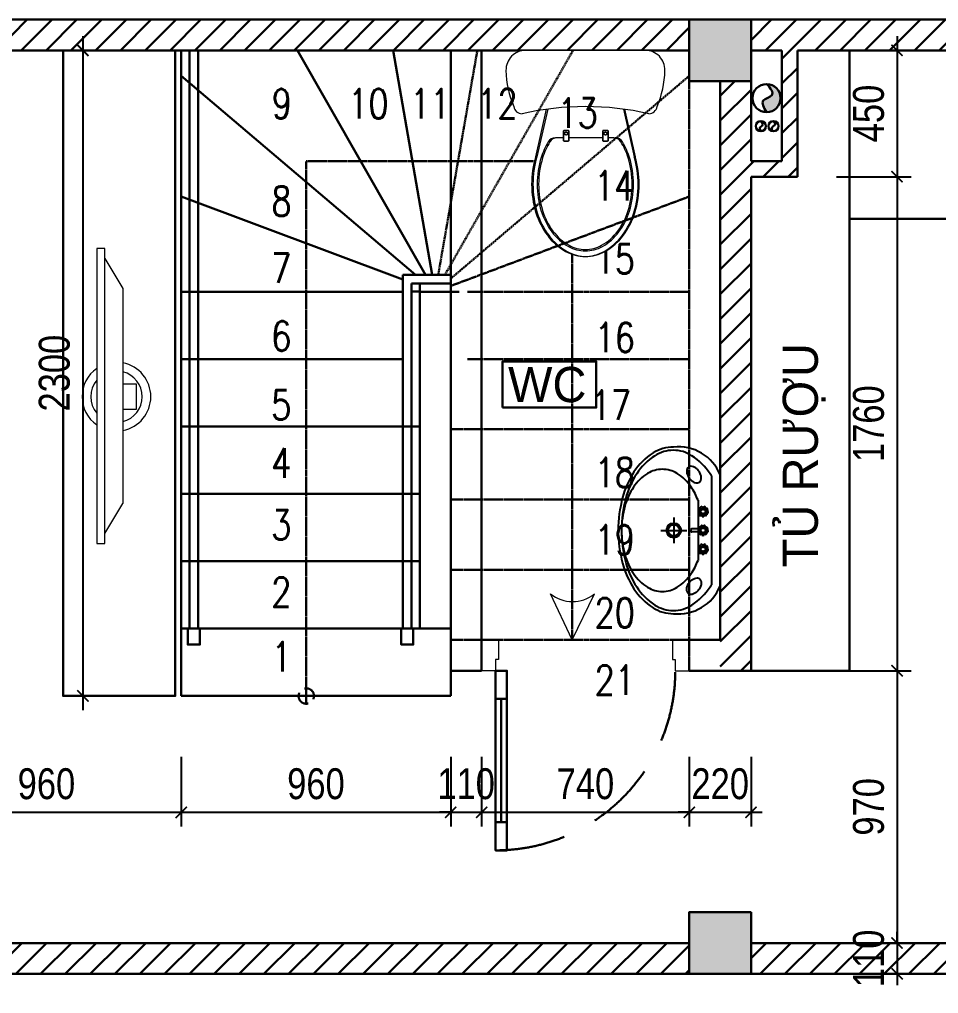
# Model space of a CAD drawing. Header units: millimetres. Extents: x -82962 to 19744, y -138000 to 4535.
# Drawn here: x -65698 to -62424, y -24416 to -20946 of the extents above; entities that cross this region are included whole.
import ezdxf

# ---------------------------------------------------------------- set-up
doc = ezdxf.new("R2010")
doc.units = ezdxf.units.MM
doc.header["$LTSCALE"] = 1000
doc.header["$MEASUREMENT"] = 0
doc.header["$PDMODE"] = 3
doc.linetypes.add('HIDDEN', pattern=[0.375, 0.25, -0.125])
doc.layers.get('0').update_dxf_attribs({"lineweight": 30})
doc.layers.get('DEFPOINTS').update_dxf_attribs({"color": 4, "lineweight": 30})
for name, color, linetype, lineweight in [('BANCONG', 42, 'Continuous', 13), ('I-SITE-BOUNDARY', 10, 'HIDDEN', 15), ('NOITHAT', 156, 'Continuous', 5), ('THAY', 4, 'Continuous', 30)]:
    doc.layers.add(name, color=color, linetype=linetype, lineweight=lineweight)
doc.layers.add('WC', color=8, linetype='Continuous')
doc.styles.add('A2', font='VnAvantH.TTF')
doc.styles.add('dim', font='arial.ttf', dxfattribs={"width": 0.8})
doc.styles.get("Standard").update_dxf_attribs({"font": 'romans.shx', "width": 0.7, "bigfont": 'bigfont.shx'})
doc.dimstyles.new('1-100-100', dxfattribs={"dimscale": 0, "dimtxt": 2.2, "dimasz": 0.8, "dimexe": 1, "dimexo": 1, "dimgap": 0.9, "dimtad": 1, "dimdec": 0, "dimzin": 0, "dimdsep": 46, "dimtxsty": 'dim', "dimblk1": 'ARCHTICK', "dimblk2": 'ARCHTICK', "dimsah": 1, "dimcen": 1, "dimdle": 1, "dimclrd": 256, "dimclre": 256, "dimclrt": 1, "dimadec": 0, "dimazin": 0, "dimtfac": 0.0001, "dimtdec": 0, "dimtix": 1, "dimtmove": 2, "dimatfit": 3, "dimldrblk": 'DOT', "dimfxl": 100, "dimtolj": 1, "dimtzin": 0, "dimarcsym": 0})

# ---------------------------------------------------------------- blocks, each defined once
blk = doc.blocks.new('muiten')
at = {"layer": 'BANCONG'}
for q in [(-445.5, -145.6), (-132.9, -146.8)]:
    blk.add_line((-288, 182), q, dxfattribs=at)
blk.add_arc((-289.9, -338.8), 248.1, 50.72328, 128.85402, dxfattribs=at)
blk = doc.blocks.new('*U6')
blk.add_line((70, -100), (70, -540))
for points in [[(50, 0), (50, -640), (90, -640), (90, 0)], [(50, -100), (90, -100), (90, -540), (50, -540)]]:
    blk.add_lwpolyline(points, close=True)
at = {"linetype": 'HIDDEN'}
blk.add_arc((50, 0), 640, 270, 0, dxfattribs=at)
at = {"layer": 'I-SITE-BOUNDARY', "linetype": 'ByBlock'}
for points in [[(0, 110), (60, 110), (60, 40), (50, 40), (50, 0), (0, 0)], [(740, 110), (680, 110), (680, 40), (690, 40), (690, 0), (740, 0)]]:
    blk.add_lwpolyline(points, close=True, dxfattribs=at)
blk = doc.blocks.new('\xadewwwwwww')
blk.add_wipeout([(-213.1, 0), (213.1, 0), (233.3, -3), (243.4, -6.9), (263.2, -21.1), (269.2, -28.1), (275.4, -38), (279.5, -47.7), (283.1, -70), (283.1, -71.7), (282.3, -89.1), (281, -102.3), (278.5, -121), (272.6, -149), (266.6, -170), (254, -205.6), (245.2, -218.5), (225.7, -225.6), (208.9, -222), (184.4, -217.2), (163.5, -213.6), (138.9, -209.9), (148.3, -251.9), (157.9, -294.4), (169.7, -346.4), (186.7, -421.1), (190.6, -455.8), (191.2, -476.9), (190.1, -504.1), (187.4, -528.2), (182.4, -554.4), (177.6, -572.6), (173.1, -586.9), (158.9, -620.4), (149.8, -636.9), (138.5, -654.2), (131.5, -663.6), (112.2, -684.8), (105.5, -690.9), (90.5, -702.9), (80.1, -707.6), (69.9, -716), (55.9, -721.3), (44.4, -725.9), (35.9, -729.6), (24.6, -731.4), (0.3, -734.2), (-23.9, -731.4), (-40.6, -728.5), (-58.7, -719.7), (-70.5, -716), (-82.2, -709), (-99.2, -696.7), (-117.7, -680), (-135.7, -658.9), (-149.7, -638.1), (-167.3, -603.6), (-176.5, -578.4), (-183.1, -553.7), (-190.2, -510.3), (-191.8, -476.9), (-188.2, -427.4), (-185.2, -409.7), (-177.6, -379), (-168.6, -338.9), (-161.4, -307), (-148.2, -248.8), (-139.5, -210), (-151.4, -211.7), (-174.3, -215.4), (-225.7, -225.6), (-236, -223.8), (-245.2, -218.5), (-255.3, -200.4), (-265.1, -174.6), (-275.3, -137.3), (-280.1, -110), (-283.1, -70), (-278.2, -44.2), (-263.2, -21.1), (-248.3, -9.4), (-237.3, -4.3)]).dxf.layer = 'NOITHAT'
at = {"layer": 'NOITHAT'}
for p, q in [((213.1, 0), (-213.1, 0)), ((-139.5, -210), (-177.6, -379)), ((-134.6, -209.4), (-172.9, -379)), ((135.2, -209.4), (173.4, -379)), ((138.9, -209.9), (177, -379)), ((-79.4, -311.6), (-107, -311.6)), ((60.6, -311.6), (-58, -311.6)), ((100.5, -311.6), (82, -311.6))]:
    blk.add_line(p, q, dxfattribs=at)
for points in [[(-61, -285.7), (-76.4, -285.7, 0.414214), (-79.4, -288.7), (-79.4, -320.1, 0.414214), (-76.4, -323.1), (-61, -323.1, 0.414214), (-58, -320.1), (-58, -288.7, 0.414214)], [(-61, -286.6), (-76.4, -286.6, 0.414214), (-78.4, -288.7), (-78.4, -320.1, 0.414214), (-76.4, -322.2), (-61, -322.2, 0.414214), (-58.9, -320.1), (-58.9, -288.7, 0.414214)], [(79, -285.7), (63.6, -285.7, 0.414214), (60.6, -288.7), (60.6, -320.1, 0.414214), (63.6, -323.1), (79, -323.1, 0.414214), (82, -320.1), (82, -288.7, 0.414214)], [(79, -286.6), (63.6, -286.6, 0.414214), (61.6, -288.7), (61.6, -320.1, 0.414214), (63.6, -322.2), (79, -322.2, 0.414214), (81.1, -320.1), (81.1, -288.7, 0.414214)]]:
    blk.add_lwpolyline(points, format="xyb", close=True, dxfattribs=at)
for points in [[(-177.6, -379, 0.072085), (-191.8, -476.9, 0.074875), (-176.5, -578.4, 0.085384), (-135.7, -658.9, 0.106182), (-70.5, -716, 0.127687), (-0.3, -734.2, 0.127687)], [(-172.9, -379, 0.072085), (-187, -476.9, 0.074875), (-171.8, -578.4, 0.085384), (-131, -658.9, 0.106182), (-65.7, -716, 0.127687), (4.5, -734.2, 0.127687)], [(-3.9, -734.2, 0.127687), (66.3, -716, 0.106182), (131.5, -658.9, 0.085384), (172.3, -578.4, 0.074875), (187.6, -476.9, 0.072085), (173.4, -379, 0.066201)], [(-0.3, -734.2, 0.127687), (69.9, -716, 0.106182), (135.1, -658.9, 0.085384), (175.9, -578.4, 0.074875), (191.2, -476.9, 0.072085), (177, -379, 0.066201)]]:
    blk.add_lwpolyline(points, format="xyb", dxfattribs=at)
for centre, radius in [((-68.8, -296.4), 5.81), ((-68.8, -296.4), 5.34), ((71.2, -296.4), 5.81), ((71.2, -296.4), 5.34)]:
    blk.add_circle(centre, radius, dxfattribs=at)
for centre, radius, start, end in [((-213.1, -70), 70, 90, 181.3507), ((213.1, -70), 70, 358.6493, 90), ((67.6, -63.4), 350.8, 181.3507, 202.9903), ((-67.6, -63.4), 350.8, 337.0097, 358.6493), ((-225.7, -195.6), 30, 189.1563, 270), ((0, -1227.2), 1026.7, 77.2987, 102.7013), ((225.7, -195.6), 30, 270, 350.8437), ((-107, -341.6), 30, 90, 148.7509), ((-101.1, -341.6), 30, 90, 147.9236), ((100.5, -341.6), 30, 32.0764, 90), ((106.4, -341.6), 30, 31.2491, 90), ((77.7, -453.7), 246, 148.7509, 162.872), ((77.7, -453.7), 241, 147.9236, 162.872), ((-78.3, -453.7), 241, 17.128, 32.0764), ((-78.3, -453.7), 246, 17.128, 31.2491), ((153, -476.9), 324.8, 162.872, 180), ((-153.6, -476.9), 324.8, 0, 17.128), ((153, -476.9), 319.8, 162.872, 180), ((-153.6, -476.9), 319.8, 0, 17.128), ((153, -476.9), 324.8, 180, 197.128), ((153, -476.9), 319.8, 180, 197.128), ((-153.6, -476.9), 319.8, 342.872, 0), ((-153.6, -476.9), 324.8, 342.872, 0), ((77.7, -500.1), 246, 197.128, 216.6493), ((77.7, -500.1), 241, 197.128, 216.6493), ((-78.3, -500.1), 241, 323.3507, 342.872), ((-78.3, -500.1), 246, 323.3507, 342.872), ((30, -535.6), 186.5, 216.6493, 240.8937), ((30, -535.6), 181.5, 216.6493, 240.8937), ((-30.6, -535.6), 181.5, 299.1063, 323.3507), ((-30.6, -535.6), 186.5, 299.1063, 323.3507), ((-0.3, -590), 124.3, 240.8937, 270), ((-0.3, -590), 119.3, 240.8937, 270), ((-0.3, -590), 119.3, 270, 299.1063), ((-0.3, -590), 124.3, 270, 299.1063)]:
    blk.add_arc(centre, radius, start, end, dxfattribs=at)
blk = doc.blocks.new('CR')
at = {"layer": 'WC'}
blk.add_line((-118, 218), (-118, 218), dxfattribs=at)
at = {"layer": 'WC', "color": 251}
for p, q in [((-31.4, 194.2), (-31.4, -194.2)), ((-79.1, 107.4), (-79.1, -107.4)), ((-62.1, 76.3), (-62.1, 76.3)), ((-165.4, 46), (-165.4, -46)), ((-211.4, 0), (-119.3, 0))]:
    blk.add_line(p, q, dxfattribs=at)
at = {"layer": 'WC', "color": 9}
for p, q in [((0, 197.4), (0, -197.4)), ((-104.1, 2.6), (-104.1, 0)), ((-104.1, -2.6), (-104.1, 0)), ((-79.1, 5.5), (-101.2, 5.5)), ((-79.1, -5.5), (-101.2, -5.5))]:
    blk.add_line(p, q, dxfattribs=at)
for points in [[(-166.8, 296.9, 0.143178), (-239.1, 275.7, 0.107175), (-307.2, 208, 0.078334), (-347.8, 116.7, 0.065639), (-363.2, 0)], [(-363.2, 0, 0.065639), (-347.8, -116.7, 0.078334), (-307.2, -208, 0.107175), (-239.1, -275.7, 0.143178), (-166.8, -296.9)]]:
    blk.add_lwpolyline(points, format="xyb", dxfattribs=at)
at = {"layer": 'WC', "color": 251}
for points in [[(-31.4, 194.2, 0.007157), (-36.1, 201.7, 0.107175), (-100.7, 266, 0.143178), (-166.8, 285.3, 0.143178), (-232.8, 266, 0.107175), (-297.5, 201.7, 0.078334), (-336.6, 113.7, 0.065639), (-351.6, 0)], [(-79.1, 107.4, 0.056362), (-103.1, 153.9, 0.107106), (-153.7, 202.7, 0.13951), (-206, 217.6, 0.13951), (-258.4, 202.7, 0.107106), (-309, 153.9, 0.079984), (-339.8, 86.6, 0.067673), (-351.6, 0)], [(-69.1, 68.5, 0.287577), (-69.5, 69.6, 0.063305), (-73.7, 71.9, 0.023946), (-77.8, 73.2)], [(-74.7, 78.6, 0.023946), (-71.5, 75.7, 0.063305), (-67.4, 73.3, 0.287577), (-66.3, 73.4)], [(-66.3, 73.4, 0.287577), (-65.9, 74.5, 0.063305), (-67.7, 78.9, 0.023946), (-69.9, 82.6)], [(-64.1, 84.7, 0.023946), (-63.5, 80.4, 0.063305), (-61.9, 75.9, 0.287577), (-61, 75.3)], [(-61, 75.3, 0.287577), (-60, 75.9, 0.063305), (-58.5, 80.4, 0.023946), (-57.9, 84.7)], [(-52.1, 82.6, 0.023946), (-54.3, 78.9, 0.063305), (-56, 74.5, 0.287577), (-55.7, 73.4)], [(-55.7, 73.4, 0.287577), (-54.6, 73.3, 0.063305), (-50.5, 75.7, 0.023946), (-47.3, 78.6)], [(-44.2, 73.2, 0.023946), (-48.3, 71.9, 0.063305), (-52.5, 69.6, 0.287577), (-52.9, 68.5)], [(-78.9, 67.1, 0.023946), (-74.5, 67, 0.063305), (-69.8, 67.7, 0.287577), (-69.1, 68.5)], [(-68.1, 63, 0.287577), (-69.1, 63.5, 0.063305), (-73.8, 62.6, 0.023946), (-77.8, 61)], [(-74.7, 55.6, 0.023946), (-71.3, 58.3, 0.063305), (-68.1, 61.9, 0.287577), (-68.1, 63)], [(-63.8, 59.4, 0.287577), (-64.9, 59.2, 0.063305), (-67.9, 55.4, 0.023946), (-69.9, 51.6)], [(-64.1, 49.5, 0.023946), (-63.2, 53.7, 0.063305), (-63.1, 58.5, 0.287577), (-63.8, 59.4)], [(-58.2, 59.4, 0.287577), (-58.9, 58.5, 0.063305), (-58.7, 53.7, 0.023946), (-57.9, 49.5)], [(-52, 51.6, 0.023946), (-54.1, 55.4, 0.063305), (-57.1, 59.2, 0.287577), (-58.2, 59.4)], [(-53.9, 63, 0.287577), (-53.8, 61.9, 0.063305), (-50.7, 58.3, 0.023946), (-47.3, 55.6)], [(-44.2, 61, 0.023946), (-48.2, 62.6, 0.063305), (-52.9, 63.5, 0.287577), (-53.9, 63)], [(-52.9, 68.5, 0.287577), (-52.1, 67.7, 0.063305), (-47.4, 67, 0.023946), (-43.1, 67.1)], [(-351.6, 0, 0.065639), (-336.6, -113.7, 0.078334), (-297.5, -201.7, 0.107175), (-232.8, -266, 0.143178), (-166.8, -285.3, 0.143178), (-100.7, -266, 0.107175), (-36.1, -201.7, 0.007157), (-31.4, -194.2)], [(-351.6, 0, 0.067673), (-339.8, -86.6, 0.079984), (-309, -153.9, 0.107106), (-258.4, -202.7, 0.13951), (-206, -217.6, 0.13951), (-153.7, -202.7, 0.107106), (-103.1, -153.9, 0.056362), (-79.1, -107.4)], [(-78.9, 0, 0.023946), (-74.5, -0.1, 0.063305), (-69.8, 0.6, 0.287577), (-69.1, 1.4)], [(-69.1, 1.4, 0.287577), (-69.5, 2.5, 0.063305), (-73.7, 4.8, 0.023946), (-77.8, 6.1)], [(-74.7, 11.5, 0.023946), (-71.5, 8.6, 0.063305), (-67.4, 6.1, 0.287577), (-66.3, 6.3)], [(-66.3, 6.3, 0.287577), (-65.9, 7.4, 0.063305), (-67.7, 11.8, 0.023946), (-69.9, 15.5)], [(-64.1, 17.6, 0.023946), (-63.5, 13.3, 0.063305), (-61.9, 8.8, 0.287577), (-61, 8.2)], [(-61, 8.2, 0.287577), (-60, 8.8, 0.063305), (-58.5, 13.3, 0.023946), (-57.9, 17.6)], [(-52.1, 15.5, 0.023946), (-54.3, 11.8, 0.063305), (-56, 7.4, 0.287577), (-55.7, 6.3)], [(-55.7, 6.3, 0.287577), (-54.6, 6.1, 0.063305), (-50.5, 8.6, 0.023946), (-47.3, 11.5)], [(-44.2, 6.1, 0.023946), (-48.3, 4.8, 0.063305), (-52.5, 2.5, 0.287577), (-52.9, 1.4)], [(-52.9, 1.4, 0.287577), (-52.1, 0.6, 0.063305), (-47.4, -0.1, 0.023946), (-43.1, 0)], [(-68.1, -4.1, 0.287577), (-69.1, -3.6, 0.063305), (-73.8, -4.5, 0.023946), (-77.8, -6.1)], [(-74.7, -11.5, 0.023946), (-71.3, -8.8, 0.063305), (-68.1, -5.2, 0.287577), (-68.1, -4.1)], [(-63.8, -7.7, 0.287577), (-64.9, -8, 0.063305), (-67.9, -11.7, 0.023946), (-69.9, -15.5)], [(-64.1, -17.6, 0.023946), (-63.2, -13.4, 0.063305), (-63.1, -8.6, 0.287577), (-63.8, -7.7)], [(-58.2, -7.7, 0.287577), (-58.9, -8.6, 0.063305), (-58.7, -13.4, 0.023946), (-57.9, -17.6)], [(-52, -15.5, 0.023946), (-54.1, -11.7, 0.063305), (-57.1, -8, 0.287577), (-58.2, -7.7)], [(-53.9, -4.1, 0.287577), (-53.8, -5.2, 0.063305), (-50.7, -8.8, 0.023946), (-47.3, -11.5)], [(-44.2, -6.1, 0.023946), (-48.2, -4.5, 0.063305), (-52.9, -3.6, 0.287577), (-53.9, -4.1)], [(-78.9, -67.1, 0.023946), (-74.5, -67.2, 0.063305), (-69.8, -66.5, 0.287577), (-69.1, -65.7)], [(-69.1, -65.7, 0.287577), (-69.5, -64.6, 0.063305), (-73.7, -62.4, 0.023946), (-77.8, -61)], [(-74.7, -55.6, 0.023946), (-71.5, -58.5, 0.063305), (-67.4, -61, 0.287577), (-66.3, -60.8)], [(-66.3, -60.8, 0.287577), (-65.9, -59.7, 0.063305), (-67.7, -55.3, 0.023946), (-69.9, -51.6)], [(-64.1, -49.5, 0.023946), (-63.5, -53.8, 0.063305), (-61.9, -58.3, 0.287577), (-61, -58.9)], [(-61, -58.9, 0.287577), (-60, -58.3, 0.063305), (-58.5, -53.8, 0.023946), (-57.9, -49.5)], [(-52.1, -51.6, 0.023946), (-54.3, -55.3, 0.063305), (-56, -59.7, 0.287577), (-55.7, -60.8)], [(-55.7, -60.8, 0.287577), (-54.6, -61, 0.063305), (-50.5, -58.5, 0.023946), (-47.3, -55.6)], [(-44.2, -61, 0.023946), (-48.3, -62.4, 0.063305), (-52.5, -64.6, 0.287577), (-52.9, -65.7)], [(-52.9, -65.7, 0.287577), (-52.1, -66.5, 0.063305), (-47.4, -67.2, 0.023946), (-43.1, -67.1)], [(-68.1, -71.2, 0.287577), (-69.1, -70.7, 0.063305), (-73.8, -71.6, 0.023946), (-77.8, -73.2)], [(-74.7, -78.6, 0.023946), (-71.3, -75.9, 0.063305), (-68.1, -72.4, 0.287577), (-68.1, -71.2)], [(-63.8, -74.8, 0.287577), (-64.9, -75.1, 0.063305), (-67.9, -78.8, 0.023946), (-69.9, -82.6)], [(-64.1, -84.7, 0.023946), (-63.2, -80.5, 0.063305), (-63.1, -75.7, 0.287577), (-63.8, -74.8)], [(-58.2, -74.8, 0.287577), (-58.9, -75.7, 0.063305), (-58.7, -80.5, 0.023946), (-57.9, -84.7)], [(-52, -82.6, 0.023946), (-54.1, -78.8, 0.063305), (-57.1, -75.1, 0.287577), (-58.2, -74.8)], [(-53.9, -71.2, 0.287577), (-53.8, -72.4, 0.063305), (-50.7, -75.9, 0.023946), (-47.3, -78.6)], [(-44.2, -73.2, 0.023946), (-48.2, -71.6, 0.063305), (-52.9, -70.7, 0.287577), (-53.9, -71.2)]]:
    blk.add_lwpolyline(points, format="xyb", dxfattribs=at)
at = {"layer": 'WC', "color": 9}
for points in [[(-112.8, 225.5, 0.144576), (-117.6, 219.3, 0.107176), (-119.2, 208.9, 0.07771), (-116.8, 198.1, 0.064887), (-110.5, 186.4, 0.064887), (-101.3, 176.7, 0.07771), (-91.7, 171.1, 0.107176), (-81.4, 169.4, 0.144576), (-74, 172.1, 0.144576), (-69.2, 178.3, 0.107176), (-67.5, 188.7, 0.07771), (-69.9, 199.5, 0.064887), (-76.2, 211.2, 0.064887), (-85.4, 220.9, 0.07771), (-95, 226.5, 0.107176), (-105.3, 228.2, 0.144576)], [(-112.8, -225.5, -0.144576), (-117.6, -219.3, -0.107176), (-119.2, -208.9, -0.07771), (-116.8, -198.1, -0.064887), (-110.5, -186.4, -0.064887), (-101.3, -176.7, -0.07771), (-91.7, -171.1, -0.107176), (-81.4, -169.4, -0.144576), (-74, -172.1, -0.144576), (-69.2, -178.3, -0.107176), (-67.5, -188.7, -0.07771), (-69.9, -199.5, -0.064887), (-76.2, -211.2, -0.064887), (-85.4, -220.9, -0.07771), (-95, -226.5, -0.107176), (-105.3, -228.2, -0.144576)]]:
    blk.add_lwpolyline(points, format="xyb", close=True, dxfattribs=at)
at = {"layer": 'WC'}
for centre in [(-61, 67.1), (-61, 0), (-61, -67.1)]:
    blk.add_circle(centre, 8.22, dxfattribs=at)
at = {"layer": 'WC', "color": 251}
blk.add_circle((-165.4, 0), 26, dxfattribs=at)
at = {"layer": 'WC', "color": 9}
blk.add_circle((-165.4, 0), 20.3, dxfattribs=at)
for centre, radius, start, end in [((-149, 137), 160.8, 22.0633, 96.3348), ((-101.2, 2.6), 2.89, 90, 180), ((-101.2, -2.6), 2.89, 180, 270), ((-149, -137), 160.8, 263.6652, 337.9367)]:
    blk.add_arc(centre, radius, start, end, dxfattribs=at)
at = {"layer": 'WC', "color": 251}
for centre, radius, start, end in [((-79.9, 70.4), 3.5, 286.9937, 53.0063), ((-61, 67.1), 17.9, 140.0496, 159.9504), ((-73.3, 81.8), 3.5, 246.9937, 13.0063), ((-61, 67.1), 17.9, 100.0496, 119.9504), ((-61, 86.3), 3.5, 206.9937, 333.0063), ((-61, 67.1), 17.9, 60.0496, 79.9504), ((-48.6, 81.8), 3.5, 166.9937, 293.0063), ((-61, 67.1), 17.9, 20.0496, 39.9504), ((-42.1, 70.4), 3.5, 126.9937, 253.0063), ((-61, 67.1), 17.9, 180.0496, 199.9504), ((-77.6, 57.5), 3.5, 326.9937, 93.0063), ((-61, 67.1), 17.9, 220.0496, 239.9504), ((-67.6, 49.1), 3.5, 6.9937, 133.0063), ((-61, 67.1), 17.9, 260.0496, 279.9504), ((-54.4, 49.1), 3.5, 46.9937, 173.0063), ((-61, 67.1), 17.9, 300.0496, 319.9504), ((-44.4, 57.5), 3.5, 86.9937, 213.0063), ((-61, 67.1), 17.9, 340.0496, 359.9504), ((-79.9, 3.3), 3.5, 286.9937, 53.0063), ((-61, 0), 17.9, 140.0496, 159.9504), ((-73.3, 14.7), 3.5, 246.9937, 13.0063), ((-61, 0), 17.9, 100.0496, 119.9504), ((-61, 19.2), 3.5, 206.9937, 333.0063), ((-61, 0), 17.9, 60.0496, 79.9504), ((-48.6, 14.7), 3.5, 166.9937, 293.0063), ((-61, 0), 17.9, 20.0496, 39.9504), ((-42.1, 3.3), 3.5, 126.9937, 253.0063), ((-61, 0), 17.9, 180.0496, 199.9504), ((-77.6, -9.6), 3.5, 326.9937, 93.0063), ((-61, 0), 17.9, 220.0496, 239.9504), ((-67.6, -18), 3.5, 6.9937, 133.0063), ((-61, 0), 17.9, 260.0496, 279.9504), ((-54.4, -18), 3.5, 46.9937, 173.0063), ((-61, 0), 17.9, 300.0496, 319.9504), ((-44.4, -9.6), 3.5, 86.9937, 213.0063), ((-61, 0), 17.9, 340.0496, 359.9504), ((-79.9, -63.8), 3.5, 286.9937, 53.0063), ((-61, -67.1), 17.9, 180.0496, 199.9504), ((-61, -67.1), 17.9, 140.0496, 159.9504), ((-73.3, -52.4), 3.5, 246.9937, 13.0063), ((-61, -67.1), 17.9, 100.0496, 119.9504), ((-61, -47.9), 3.5, 206.9937, 333.0063), ((-61, -67.1), 17.9, 60.0496, 79.9504), ((-48.6, -52.4), 3.5, 166.9937, 293.0063), ((-61, -67.1), 17.9, 20.0496, 39.9504), ((-42.1, -63.8), 3.5, 126.9937, 253.0063), ((-61, -67.1), 17.9, 340.0496, 359.9504), ((-77.6, -76.7), 3.5, 326.9937, 93.0063), ((-61, -67.1), 17.9, 220.0496, 239.9504), ((-67.6, -85.2), 3.5, 6.9937, 133.0063), ((-61, -67.1), 17.9, 260.0496, 279.9504), ((-54.4, -85.2), 3.5, 46.9937, 173.0063), ((-61, -67.1), 17.9, 300.0496, 319.9504), ((-44.4, -76.7), 3.5, 86.9937, 213.0063)]:
    blk.add_arc(centre, radius, start, end, dxfattribs=at)
blk = doc.blocks.new('RUAP')
at = {"layer": 'WC', "xscale": -1, "rotation": 180.0000000000014}
blk.add_blockref('CR', (0, 0), dxfattribs=at)
blk = doc.blocks.new('A$C4AE13D6C')
at = {"layer": 'NOITHAT'}
for p, q in [((163.3, 1050), (192.3, 1050)), ((163.3, 0), (163.3, 1050)), ((192.3, 1050), (192.3, 0)), ((163.3, 1014.6), (99.3, 908.4)), ((99.3, 908.4), (99.3, 141.6)), ((51.2, 566.7), (99.3, 566.7)), ((51.2, 477.8), (51.2, 566.7)), ((99.3, 566.7), (99.3, 477.8)), ((99.3, 477.8), (51.2, 477.8)), ((163.3, 35.4), (99.3, 141.6)), ((192.3, 0), (163.3, 0))]:
    blk.add_line(p, q, dxfattribs=at)
at = {"layer": 'NOITHAT', "extrusion": (0, 0, -1)}
for major_axis, start_param, end_param in [((122.4, 4.4), 1.795683, 4.558708), ((91.3, 3.3), 1.861658, 4.492936), ((122.4, 4.4), -0.927416, 0.999544), ((91.3, 3.3), -0.662517, 0.735411)]:
    blk.add_ellipse((122.4, 522.6), major_axis=major_axis, ratio=1, start_param=start_param, end_param=end_param, dxfattribs=at)
blk = doc.blocks.new('_ARCHTICK')
at = {"color": 0, "linetype": 'ByBlock', "const_width": 0.15}
blk.add_lwpolyline([(-0.5, -0.5), (0.5, 0.5)], dxfattribs=at)
blk = doc.blocks.new('*D1260')
at = {"layer": 'DEFPOINTS', "color": 0, "ltscale": 0.2, "transparency": 16777216}
for p in [(-62838.1, -21055.7), (-62838.1, -21505.7), (-62571.8, -21505.7)]:
    blk.add_point(p, dxfattribs=at)
at = {"layer": 'THAY', "lineweight": -2, "ltscale": 0.2, "transparency": 16777216}
for p, q in [((-62571.8, -21005.7), (-62571.8, -21555.7)), ((-62788.1, -21055.7), (-62521.8, -21055.7)), ((-62788.1, -21505.7), (-62521.8, -21505.7))]:
    blk.add_line(p, q, dxfattribs=at)
at = {"layer": 'THAY', "lineweight": -2, "ltscale": 0.2, "transparency": 16777216, "xscale": 40.00000032884265, "yscale": 40.00000032884265, "zscale": 40.00000032884265}
for p, rotation in [((-62571.8, -21055.7), 90), ((-62571.8, -21505.7), 270)]:
    blk.add_blockref('_ARCHTICK', p, dxfattribs=dict(at, rotation=rotation))
at = {"layer": 'THAY', "color": 1, "ltscale": 0.2, "transparency": 16777216, "insert": (-62673, -21280.7), "char_height": 110, "attachment_point": 5, "rotation": 90, "style": 'dim'}
blk.add_mtext('\\A1;450', dxfattribs=at)
blk = doc.blocks.new('_DOT')
at = {"color": 0, "linetype": 'ByBlock', "ltscale": 10}
blk.add_line((-0.5, 0), (-1, 0), dxfattribs=at)
at = {"color": 0, "linetype": 'ByBlock', "ltscale": 10, "const_width": 0.5}
blk.add_lwpolyline([(-0.25, 0, 1), (0.25, 0, 1)], format="xyb", close=True, dxfattribs=at)
blk = doc.blocks.new('*D1261')
at = {"layer": 'DEFPOINTS', "color": 0, "ltscale": 0.2, "transparency": 16777216}
for p in [(-62838.1, -21505.7), (-62838.1, -23265.7), (-62571.8, -23265.7)]:
    blk.add_point(p, dxfattribs=at)
at = {"layer": 'THAY', "lineweight": -2, "ltscale": 0.2, "transparency": 16777216}
for p, q in [((-62571.8, -21455.7), (-62571.8, -23315.7)), ((-62788.1, -21505.7), (-62521.8, -21505.7)), ((-62788.1, -23265.7), (-62521.8, -23265.7))]:
    blk.add_line(p, q, dxfattribs=at)
at = {"layer": 'THAY', "lineweight": -2, "ltscale": 0.2, "transparency": 16777216, "xscale": 40.00000032884265, "yscale": 40.00000032884265, "zscale": 40.00000032884265}
for p, rotation in [((-62571.8, -21505.7), 90), ((-62571.8, -23265.7), 270)]:
    blk.add_blockref('_ARCHTICK', p, dxfattribs=dict(at, rotation=rotation))
at = {"layer": 'THAY', "color": 1, "ltscale": 0.2, "transparency": 16777216, "insert": (-62673, -22385.7), "char_height": 110, "attachment_point": 5, "rotation": 90, "style": 'dim'}
blk.add_mtext('\\A1;1760', dxfattribs=at)
blk = doc.blocks.new('*D1262')
at = {"layer": 'DEFPOINTS', "color": 0, "ltscale": 0.2, "transparency": 16777216}
for p in [(-62838.1, -23265.7), (-62838.1, -24235.7), (-62571.8, -24235.7)]:
    blk.add_point(p, dxfattribs=at)
at = {"layer": 'THAY', "lineweight": -2, "ltscale": 0.2, "transparency": 16777216}
for p, q in [((-62571.8, -23215.7), (-62571.8, -24285.7)), ((-62788.1, -23265.7), (-62521.8, -23265.7)), ((-62788.1, -24235.7), (-62521.8, -24235.7))]:
    blk.add_line(p, q, dxfattribs=at)
at = {"layer": 'THAY', "lineweight": -2, "ltscale": 0.2, "transparency": 16777216, "xscale": 40.00000032884265, "yscale": 40.00000032884265, "zscale": 40.00000032884265}
for p, rotation in [((-62571.8, -23265.7), 90), ((-62571.8, -24235.7), 270)]:
    blk.add_blockref('_ARCHTICK', p, dxfattribs=dict(at, rotation=rotation))
at = {"layer": 'THAY', "color": 1, "ltscale": 0.2, "transparency": 16777216, "insert": (-62673, -23750.7), "char_height": 110, "attachment_point": 5, "rotation": 90, "style": 'dim'}
blk.add_mtext('\\A1;970', dxfattribs=at)
blk = doc.blocks.new('*D1263')
at = {"layer": 'DEFPOINTS', "color": 0, "ltscale": 0.2, "transparency": 16777216}
for p in [(-62838.1, -24235.7), (-62838.1, -24345.7), (-62571.8, -24345.7)]:
    blk.add_point(p, dxfattribs=at)
at = {"layer": 'THAY', "lineweight": -2, "ltscale": 0.2, "transparency": 16777216}
for p, q in [((-62571.8, -24235.7), (-62571.8, -24195.7)), ((-62788.1, -24235.7), (-62521.8, -24235.7)), ((-62571.8, -24235.7), (-62571.8, -24345.7)), ((-62788.1, -24345.7), (-62521.8, -24345.7)), ((-62571.8, -24345.7), (-62571.8, -24385.7))]:
    blk.add_line(p, q, dxfattribs=at)
at = {"layer": 'THAY', "lineweight": -2, "ltscale": 0.2, "transparency": 16777216, "xscale": 40.00000032884265, "yscale": 40.00000032884265, "zscale": 40.00000032884265}
for p, rotation in [((-62571.8, -24235.7), 270), ((-62571.8, -24345.7), 90)]:
    blk.add_blockref('_ARCHTICK', p, dxfattribs=dict(at, rotation=rotation))
at = {"layer": 'THAY', "color": 1, "ltscale": 0.2, "transparency": 16777216, "insert": (-62673, -24290.7), "char_height": 110, "attachment_point": 5, "rotation": 90, "style": 'dim'}
blk.add_mtext('\\A1;110', dxfattribs=at)
blk = doc.blocks.new('*D1264')
at = {"layer": 'DEFPOINTS', "color": 0, "ltscale": 0.2, "transparency": 16777216}
for p in [(-66081.9, -23522.2), (-65121.9, -23522.2), (-65121.9, -23770.2)]:
    blk.add_point(p, dxfattribs=at)
at = {"layer": 'THAY', "lineweight": -2, "ltscale": 0.2, "transparency": 16777216}
for p, q in [((-66081.9, -23572.2), (-66081.9, -23820.2)), ((-65121.9, -23572.2), (-65121.9, -23820.2)), ((-66131.9, -23770.2), (-65071.9, -23770.2))]:
    blk.add_line(p, q, dxfattribs=at)
at = {"layer": 'THAY', "lineweight": -2, "ltscale": 0.2, "transparency": 16777216, "xscale": 40.00000032884265, "yscale": 40.00000032884265, "zscale": 40.00000032884265, "rotation": 180}
blk.add_blockref('_ARCHTICK', (-66081.9, -23770.2), dxfattribs=at)
at = {"layer": 'THAY', "lineweight": -2, "ltscale": 0.2, "transparency": 16777216, "xscale": 40.00000032884265, "yscale": 40.00000032884265, "zscale": 40.00000032884265}
blk.add_blockref('_ARCHTICK', (-65121.9, -23770.2), dxfattribs=at)
at = {"layer": 'THAY', "color": 1, "ltscale": 0.2, "transparency": 16777216, "insert": (-65601.9, -23669), "char_height": 110, "attachment_point": 5, "style": 'dim'}
blk.add_mtext('\\A1;960', dxfattribs=at)
blk = doc.blocks.new('*D1265')
at = {"layer": 'DEFPOINTS', "color": 0, "ltscale": 0.2, "transparency": 16777216}
for p in [(-65121.9, -23522.2), (-64161.9, -23522.2), (-64161.9, -23770.2)]:
    blk.add_point(p, dxfattribs=at)
at = {"layer": 'THAY', "lineweight": -2, "ltscale": 0.2, "transparency": 16777216}
for p, q in [((-65121.9, -23572.2), (-65121.9, -23820.2)), ((-64161.9, -23572.2), (-64161.9, -23820.2)), ((-65171.9, -23770.2), (-64111.9, -23770.2))]:
    blk.add_line(p, q, dxfattribs=at)
at = {"layer": 'THAY', "lineweight": -2, "ltscale": 0.2, "transparency": 16777216, "xscale": 40.00000032884265, "yscale": 40.00000032884265, "zscale": 40.00000032884265, "rotation": 180}
blk.add_blockref('_ARCHTICK', (-65121.9, -23770.2), dxfattribs=at)
at = {"layer": 'THAY', "lineweight": -2, "ltscale": 0.2, "transparency": 16777216, "xscale": 40.00000032884265, "yscale": 40.00000032884265, "zscale": 40.00000032884265}
blk.add_blockref('_ARCHTICK', (-64161.9, -23770.2), dxfattribs=at)
at = {"layer": 'THAY', "color": 1, "ltscale": 0.2, "transparency": 16777216, "insert": (-64641.9, -23669), "char_height": 110, "attachment_point": 5, "style": 'dim'}
blk.add_mtext('\\A1;960', dxfattribs=at)
blk = doc.blocks.new('*D1266')
at = {"layer": 'DEFPOINTS', "color": 0, "ltscale": 0.2, "transparency": 16777216}
for p in [(-64161.9, -23522.2), (-64051.9, -23522.2), (-64051.9, -23770.2)]:
    blk.add_point(p, dxfattribs=at)
at = {"layer": 'THAY', "lineweight": -2, "ltscale": 0.2, "transparency": 16777216}
for p, q in [((-64161.9, -23572.2), (-64161.9, -23820.2)), ((-64051.9, -23572.2), (-64051.9, -23820.2)), ((-64161.9, -23770.2), (-64201.9, -23770.2)), ((-64161.9, -23770.2), (-64051.9, -23770.2)), ((-64051.9, -23770.2), (-64011.9, -23770.2))]:
    blk.add_line(p, q, dxfattribs=at)
at = {"layer": 'THAY', "lineweight": -2, "ltscale": 0.2, "transparency": 16777216, "xscale": 40.00000032884265, "yscale": 40.00000032884265, "zscale": 40.00000032884265}
blk.add_blockref('_ARCHTICK', (-64161.9, -23770.2), dxfattribs=at)
at = {"layer": 'THAY', "lineweight": -2, "ltscale": 0.2, "transparency": 16777216, "xscale": 40.00000032884265, "yscale": 40.00000032884265, "zscale": 40.00000032884265, "rotation": 180}
blk.add_blockref('_ARCHTICK', (-64051.9, -23770.2), dxfattribs=at)
at = {"layer": 'THAY', "color": 1, "ltscale": 0.2, "transparency": 16777216, "insert": (-64106.9, -23669), "char_height": 110, "attachment_point": 5, "style": 'dim'}
blk.add_mtext('\\A1;110', dxfattribs=at)
blk = doc.blocks.new('*D1267')
at = {"layer": 'DEFPOINTS', "color": 0, "ltscale": 0.2, "transparency": 16777216}
for p in [(-64051.9, -23522.2), (-63311.9, -23522.2), (-63311.9, -23770.2)]:
    blk.add_point(p, dxfattribs=at)
at = {"layer": 'THAY', "lineweight": -2, "ltscale": 0.2, "transparency": 16777216}
for p, q in [((-64051.9, -23572.2), (-64051.9, -23820.2)), ((-63311.9, -23572.2), (-63311.9, -23820.2)), ((-64101.9, -23770.2), (-63261.9, -23770.2))]:
    blk.add_line(p, q, dxfattribs=at)
at = {"layer": 'THAY', "lineweight": -2, "ltscale": 0.2, "transparency": 16777216, "xscale": 40.00000032884265, "yscale": 40.00000032884265, "zscale": 40.00000032884265, "rotation": 180}
blk.add_blockref('_ARCHTICK', (-64051.9, -23770.2), dxfattribs=at)
at = {"layer": 'THAY', "lineweight": -2, "ltscale": 0.2, "transparency": 16777216, "xscale": 40.00000032884265, "yscale": 40.00000032884265, "zscale": 40.00000032884265}
blk.add_blockref('_ARCHTICK', (-63311.9, -23770.2), dxfattribs=at)
at = {"layer": 'THAY', "color": 1, "ltscale": 0.2, "transparency": 16777216, "insert": (-63681.9, -23669), "char_height": 110, "attachment_point": 5, "style": 'dim'}
blk.add_mtext('\\A1;740', dxfattribs=at)
blk = doc.blocks.new('*D1268')
at = {"layer": 'DEFPOINTS', "color": 0, "ltscale": 0.2, "transparency": 16777216}
for p in [(-63311.9, -23522.2), (-63091.9, -23522.2), (-63091.9, -23770.2)]:
    blk.add_point(p, dxfattribs=at)
at = {"layer": 'THAY', "lineweight": -2, "ltscale": 0.2, "transparency": 16777216}
for p, q in [((-63311.9, -23572.2), (-63311.9, -23820.2)), ((-63091.9, -23572.2), (-63091.9, -23820.2)), ((-63311.9, -23770.2), (-63351.9, -23770.2)), ((-63311.9, -23770.2), (-63091.9, -23770.2)), ((-63091.9, -23770.2), (-63051.9, -23770.2))]:
    blk.add_line(p, q, dxfattribs=at)
at = {"layer": 'THAY', "lineweight": -2, "ltscale": 0.2, "transparency": 16777216, "xscale": 40.00000032884265, "yscale": 40.00000032884265, "zscale": 40.00000032884265}
blk.add_blockref('_ARCHTICK', (-63311.9, -23770.2), dxfattribs=at)
at = {"layer": 'THAY', "lineweight": -2, "ltscale": 0.2, "transparency": 16777216, "xscale": 40.00000032884265, "yscale": 40.00000032884265, "zscale": 40.00000032884265, "rotation": 180}
blk.add_blockref('_ARCHTICK', (-63091.9, -23770.2), dxfattribs=at)
at = {"layer": 'THAY', "color": 1, "ltscale": 0.2, "transparency": 16777216, "insert": (-63201.9, -23669), "char_height": 110, "attachment_point": 5, "style": 'dim'}
blk.add_mtext('\\A1;220', dxfattribs=at)
blk = doc.blocks.new('*D1788')
at = {"layer": 'DEFPOINTS', "color": 0, "ltscale": 0.2, "transparency": 16777216}
for p in [(-65142.8, -21055.7), (-65472.2, -23355.7), (-65121.9, -23355.7)]:
    blk.add_point(p, dxfattribs=at)
at = {"layer": 'THAY', "lineweight": -2, "ltscale": 0.2, "transparency": 16777216}
for p, q in [((-65472.2, -21005.7), (-65472.2, -23405.7)), ((-65192.8, -21055.7), (-65522.2, -21055.7)), ((-65171.9, -23355.7), (-65522.2, -23355.7))]:
    blk.add_line(p, q, dxfattribs=at)
at = {"layer": 'THAY', "lineweight": -2, "ltscale": 0.2, "transparency": 16777216, "xscale": 40.00000032884265, "yscale": 40.00000032884265, "zscale": 40.00000032884265}
for p, rotation in [((-65472.2, -21055.7), 90), ((-65472.2, -23355.7), 270)]:
    blk.add_blockref('_ARCHTICK', p, dxfattribs=dict(at, rotation=rotation))
at = {"layer": 'THAY', "color": 1, "ltscale": 0.2, "transparency": 16777216, "insert": (-65573.4, -22205.7), "char_height": 110, "attachment_point": 5, "rotation": 90, "style": 'dim'}
blk.add_mtext('\\A1;2300', dxfattribs=at)

msp = doc.modelspace()

# ---------------------------------------------------------------- hatches: boundary and pattern name
at = {"layer": 'THAY', "ltscale": 0.2}
h = msp.add_hatch(dxfattribs=at)
h.set_pattern_fill('ANSI31', color=256, scale=500)
h.paths.add_polyline_path([(-66191.86937, -20945.72837), (-69461.86937, -20945.72837), (-69461.86937, -21055.72837), (-66191.86937, -21055.72837)])
h.paths.add_polyline_path([(-63311.86937, -20945.72837), (-65971.86937, -20945.72837), (-65971.86937, -21055.72837), (-63311.86937, -21055.72837)])
h.paths.add_polyline_path([(-61491.86937, -20945.72837), (-63091.86937, -20945.72837), (-63091.86937, -21055.72837), (-62981.86937, -21055.72837), (-62981.86937, -21450.72837), (-63091.86937, -21450.72837), (-63091.86937, -21165.72837), (-63201.86937, -21165.72837), (-63201.86937, -23265.72837), (-63091.86937, -23265.72837), (-63091.86937, -21505.72837), (-62926.86937, -21505.72837), (-62926.86937, -21055.72837), (-61491.86937, -21055.72837)])
h.paths.add_polyline_path([(-58401.86937, -20945.72837), (-61081.86937, -20945.72837), (-61081.86937, -21055.72837), (-58401.86937, -21055.72837)])
h.paths.add_polyline_path([(-58181.86937, -21165.72837), (-58291.86937, -21165.72837), (-58291.86937, -24125.72837), (-58181.86937, -24125.72837)])
h.paths.add_polyline_path([(-58401.86937, -24235.72837), (-61081.86937, -24235.72837), (-61081.86937, -24345.72837), (-58401.86937, -24345.72837)])
h.paths.add_polyline_path([(-61081.86937, -24235.72837), (-61271.86937, -24235.72837), (-61271.86937, -24345.72837), (-61081.86937, -24345.72837)])
h.paths.add_polyline_path([(-61491.86937, -24235.72837), (-63091.86937, -24235.72837), (-63091.86937, -24345.72837), (-61491.86937, -24345.72837)])
h.paths.add_polyline_path([(-63311.86937, -24235.72837), (-65971.86937, -24235.72837), (-65971.86937, -24345.72837), (-63311.86937, -24345.72837)])
h.paths.add_polyline_path([(-66191.86937, -24235.72837), (-69461.86937, -24235.72837), (-69461.86937, -24345.72837), (-66191.86937, -24345.72837)])
h.paths.add_polyline_path([(-69571.86937, -21165.72837), (-69681.86937, -21165.72837), (-69681.86937, -21285.72837), (-69571.86937, -21285.72837)])
h.paths.add_polyline_path([(-69571.86937, -24005.72837), (-69681.86937, -24005.72837), (-69681.86937, -24125.72837), (-69571.86937, -24125.72837)])
h = msp.add_hatch(color=256, dxfattribs=at)
h.dxf.hatch_style = 1
h.paths.add_polyline_path([(-63091.86937, -20945.72837), (-63311.86937, -20945.72837), (-63311.86937, -21165.72837), (-63091.86937, -21165.72837)])
at = {"layer": 'THAY', "linetype": 'Continuous'}
h = msp.add_hatch(color=256, dxfattribs=at)
edge = h.paths.add_edge_path()
edge.add_spline(control_points=[(-63035.46907, -21175.77315), (-63023.37506, -21190.8494), (-63001.15102, -21218.55361), (-63064.12104, -21230.57199), (-63046.3783, -21259.84524), (-63036.73316, -21275.75849)], knot_values=[0, 0, 0, 0, 43.0954372189, 79.1924680076, 122.1881183082, 122.1881183082, 122.1881183082, 122.1881183082], degree=3, periodic=0)
edge.add_arc((-63036.6783, -21225.75852), 50, 269.93713879, 360)
edge.add_arc((-63036.6783, -21225.75852), 50, 360, 448.61419338)
at = {"layer": 'THAY', "ltscale": 0.2}
h = msp.add_hatch(color=256, dxfattribs=at)
h.dxf.hatch_style = 1
h.paths.add_polyline_path([(-63091.86937, -24125.72837), (-63311.86937, -24125.72837), (-63311.86937, -24345.72837), (-63091.86937, -24345.72837)])

# ---------------------------------------------------------------- linework, layer by layer
at = {"layer": 'THAY'}
for p, q in [((-69681.86937, -20945.72837), (-58181.86937, -20945.72837)), ((-65971.86937, -21055.72837), (-63311.86937, -21055.72837)), ((-65121.86937, -21055.72837), (-65121.86937, -23355.72837)), ((-64251.10758, -21855.72837), (-64707.61709, -21055.72837)), ((-64227.32597, -21855.72837), (-64366.7473, -21055.72837)), ((-63091.86937, -21055.72837), (-62981.86937, -21055.72837)), ((-62926.86937, -21055.72837), (-61491.86937, -21055.72837)), ((-62741.86937, -23265.72837), (-62741.86937, -21055.72837)), ((-64287.4452, -21855.72837), (-65121.86937, -21146.3432)), ((-64331.86937, -21872.60107), (-65121.86937, -21576.33531)), ((-62741.86937, -21655.72837), (-58991.86937, -21655.72837)), ((-64271.86937, -21885.72837), (-64271.86937, -23115.72837)), ((-65121.86937, -21915.72837), (-64331.86937, -21915.72837)), ((-64271.86937, -21915.72837), (-64161.86937, -21915.72837)), ((-64271.86937, -21915.72837), (-64271.86937, -23115.72837)), ((-65121.86937, -22155.72837), (-64331.86937, -22155.72837)), ((-65121.86937, -22395.72837), (-64271.86937, -22395.72837)), ((-65121.86937, -22635.72837), (-64271.86937, -22635.72837)), ((-65121.86937, -22875.72837), (-64271.86937, -22875.72837)), ((-65121.86937, -23115.72837), (-64161.86937, -23115.72837)), ((-64161.86937, -23265.72837), (-64161.86937, -23355.72837)), ((-63091.86937, -23265.72837), (-62741.86937, -23265.72837)), ((-65121.86937, -23355.72837), (-64161.86937, -23355.72837))]:
    msp.add_line(p, q, dxfattribs=at)
at = {"layer": 'THAY', "linetype": 'Continuous'}
for p, q in [((-65091.86937, -21055.72837), (-65091.86937, -23115.72837)), ((-65061.86937, -21055.72837), (-65061.86937, -23115.72837)), ((-64161.86937, -21055.72837), (-64161.86937, -23265.72837)), ((-64051.86937, -21055.72837), (-64051.86937, -23265.72837)), ((-63091.86937, -21450.72837), (-63091.86937, -21055.72837)), ((-62981.86937, -21450.72837), (-62981.86937, -21055.72837)), ((-62926.86937, -21505.72837), (-62926.86937, -21055.72837)), ((-63311.86937, -21165.72837), (-63201.86937, -21165.72837)), ((-63201.86937, -23155.72837), (-63201.86937, -21165.72837)), ((-63091.86937, -21450.72837), (-63091.86937, -21165.72837)), ((-63091.86937, -21450.72837), (-62981.86937, -21450.72837)), ((-63091.86937, -23265.72837), (-63091.86937, -21505.72837)), ((-63091.86937, -21505.72837), (-62926.86937, -21505.72837)), ((-64331.86937, -21855.72837), (-64161.86937, -21855.72837)), ((-64331.86937, -21855.72837), (-64331.86937, -23115.72837)), ((-64301.86937, -21885.72837), (-64301.86937, -23115.72837)), ((-64301.86937, -21885.72837), (-64161.86937, -21885.72837)), ((-64271.86937, -21885.72837), (-64271.86937, -21915.72837)), ((-64271.86937, -21885.72837), (-64271.86937, -21915.16057)), ((-64301.86937, -21915.16057), (-64272.85283, -21915.16057)), ((-64301.86937, -21915.16057), (-64272.85283, -21915.16057)), ((-64161.86937, -21915.72837), (-64131.86937, -21915.72837)), ((-64051.86937, -23155.72837), (-63996.86937, -23155.72837)), ((-63311.86937, -23155.72837), (-63201.86937, -23155.72837)), ((-64161.86937, -23265.72837), (-64051.86937, -23265.72837)), ((-63311.86937, -23265.72837), (-63201.86937, -23265.72837)), ((-63201.86937, -23265.72837), (-63091.86937, -23265.72837)), ((-63311.86937, -24235.72837), (-65971.86937, -24235.72837)), ((-61491.86937, -24235.72837), (-63091.86937, -24235.72837)), ((-58181.86937, -24345.72837), (-69681.86937, -24345.72837))]:
    msp.add_line(p, q, dxfattribs=at)
at = {"layer": 'THAY', "linetype": 'HIDDEN', "ltscale": 0.01}
for p, q in [((-64206.41277, -21855.72837), (-64066.99143, -21055.72837)), ((-63311.86937, -23265.72837), (-63311.86937, -21055.72837)), ((-63311.86937, -21915.72837), (-64101.86937, -21915.72837)), ((-63311.86937, -22155.72837), (-64101.86937, -22155.72837)), ((-63311.86937, -22405.72837), (-64161.86937, -22405.72837)), ((-63311.86937, -22655.72837), (-64161.86937, -22655.72837)), ((-63311.86937, -22905.72837), (-64161.86937, -22905.72837)), ((-63311.86937, -23155.72837), (-64161.86937, -23155.72837))]:
    msp.add_line(p, q, dxfattribs=at)
at = {"layer": 'THAY'}
for points in [[(-63091.86937, -20945.72837), (-63311.86937, -20945.72837), (-63311.86937, -21165.72837), (-63091.86937, -21165.72837)], [(-65142.81139, -21055.72837), (-65142.81139, -23355.72837), (-65542.81139, -23355.72837), (-65542.81139, -21055.72837)], [(-63091.86937, -24125.72837), (-63311.86937, -24125.72837), (-63311.86937, -24345.72837), (-63091.86937, -24345.72837)]]:
    msp.add_lwpolyline(points, close=True, dxfattribs=at)
at = {"layer": 'THAY', "linetype": 'HIDDEN', "ltscale": 0.01}
msp.add_lwpolyline([(-64676.32609, -23355.72837), (-64676.32609, -21450.72837), (-63728.70528, -21450.72837), (-63728.70528, -23155.72837)], dxfattribs=at)
at = {"layer": 'THAY', "linetype": 'Continuous'}
for points in [[(-63977.22393, -22328.16889), (-63643.22746, -22328.16889), (-63643.22746, -22163.82164), (-63977.22393, -22163.82164)], [(-65055.45127, -23115.72837), (-65098.28746, -23115.72837), (-65098.28746, -23172.6565), (-65055.45127, -23172.6565)], [(-64295.45127, -23115.72837), (-64338.28746, -23115.72837), (-64338.28746, -23172.6565), (-64295.45127, -23172.6565)]]:
    msp.add_lwpolyline(points, close=True, dxfattribs=at)
at = {"layer": 'THAY', "linetype": 'HIDDEN', "ltscale": 0.2}
msp.add_lwpolyline([(-64648.82609, -23355.72837, 1), (-64703.82609, -23355.72837, 1)], format="xyb", close=True, dxfattribs=at)
msp.add_lwpolyline([(-64676.32609, -23383.22837), (-64676.32609, -23355.72837)], dxfattribs=at)
at = {"layer": 'THAY', "linetype": 'Continuous'}
for centre, radius in [((-63036.6783, -21225.75852), 50), ((-63056.92316, -21325.93985), 18), ((-63012.18576, -21325.93985), 18)]:
    msp.add_circle(centre, radius, dxfattribs=at)
for points in [[(-63035.46907, -21175.77315), (-63017.85445, -21215.10433), (-63048.38009, -21234.37039), (-63036.73316, -21275.75849)], [(-63057.13421, -21307.94109), (-63050.75215, -21321.15408), (-63061.00482, -21332.81274), (-63055.85971, -21343.90841)], [(-63011.70341, -21307.94631), (-63006.17097, -21319.88992), (-63015.46703, -21328.37183), (-63017.69006, -21338.67113), (-63011.61411, -21343.93077)]]:
    msp.add_spline(points, degree=3, dxfattribs=at)

# ---------------------------------------------------------------- block references
at = {"layer": 'THAY', "color": 0, "xscale": -1}
msp.add_blockref('A$C4AE13D6C', (-65230.07287, -22812.05165), dxfattribs=at)
at = {"layer": 'THAY', "xscale": -1, "rotation": 180}
msp.add_blockref('RUAP', (-63201.86937, -22765.72837), dxfattribs=at)
at = {"layer": 'THAY', "linetype": 'HIDDEN', "ltscale": 0.2, "xscale": 0.5, "yscale": 0.5, "zscale": 0.5, "rotation": 180}
msp.add_blockref('muiten', (-63872.70769, -23064.75072), dxfattribs=at)
at = {"layer": 'THAY', "ltscale": 100}
msp.add_blockref('*U6', (-64051.86937, -23265.72837), dxfattribs=at)

# ---------------------------------------------------------------- texts
at = {"layer": 'THAY', "color": 2, "ltscale": 0.2, "width": 0.8}
for s, p in [('9', (-64799.33251, -21298.1973)), ('10', (-64527.17429, -21298.1973)), ('11', (-64307.04009, -21298.1973)), ('8', (-64800.53167, -21645.61249)), ('15', (-63649.35723, -21851.19332)), ('7', (-64801.24387, -21884.02902)), ('6', (-64801.24387, -22125.96522)), ('16', (-63649.35723, -22131.36371)), ('5', (-64801.24387, -22371.13393)), ('17', (-63663.38258, -22371.93152)), ('4', (-64801.24387, -22578.29259)), ('18', (-63649.35723, -22611.93152)), ('3', (-64801.24387, -22798.29259)), ('19', (-63649.35723, -22851.93152)), ('20', (-63649.35723, -23112.11573)), ('21', (-63649.35723, -23352.11573))]:
    msp.add_text(s, height=105, dxfattribs=at).set_placement(p)
at = {"layer": 'THAY', "style": 'A2'}
msp.add_text('tñ r\xadîu', height=125.239054, rotation=90, dxfattribs=at).set_placement((-62853.87944, -22897.01555))
msp.add_text('wc', height=125.239054, dxfattribs=at).set_placement((-63957.54575, -22308.81541))
at = {"layer": 'THAY', "color": 2, "width": 0.8}
for s, p in [('2', (-64801.24387, -23038.29259)), ('1', (-64800.53167, -23268.29259))]:
    msp.add_text(s, height=105, dxfattribs=at).set_placement(p)

# ---------------------------------------------------------------- dimensions: what is measured, and where the dimension line sits
at = {"layer": 'THAY', "ltscale": 0.2}
for base, p1, p2, picture, middle in [((-65472.22651, -23355.72837), (-65142.81139, -21055.72837), (-65121.86937, -23355.72837), '*D1788', (-65573.42705, -22205.72837)), ((-62571.80497, -21505.72837), (-62838.08664, -21055.72837), (-62838.08664, -21505.72837), '*D1260', (-62672.968, -21280.72837)), ((-62571.80497, -23265.72837), (-62838.08664, -21505.72837), (-62838.08664, -23265.72837), '*D1261', (-62672.968, -22385.72837)), ((-62571.80497, -24235.72837), (-62838.08664, -23265.72837), (-62838.08664, -24235.72837), '*D1262', (-62672.968, -23750.72837)), ((-62571.80497, -24345.72837), (-62838.08664, -24235.72837), (-62838.08664, -24345.72837), '*D1263', (-62672.968, -24290.72837))]:
    dim = msp.add_linear_dim(base=base, p1=p1, p2=p2, angle=90, dimstyle='1-100-100', override={"dimscale": 50}, dxfattribs=at)
    dim.commit()
    dim.dimension.update_dxf_attribs({"geometry": picture, "text_midpoint": middle})
for base, p1, p2, picture, middle in [((-65121.86937, -23770.16287), (-66081.86937, -23522.24902), (-65121.86937, -23522.24902), '*D1264', (-65601.86937, -23668.99984)), ((-64161.86937, -23770.16287), (-65121.86937, -23522.24902), (-64161.86937, -23522.24902), '*D1265', (-64641.86937, -23668.99984)), ((-64051.86937, -23770.16287), (-64161.86937, -23522.24902), (-64051.86937, -23522.24902), '*D1266', (-64106.86937, -23668.99984)), ((-63311.86937, -23770.16287), (-64051.86937, -23522.24902), (-63311.86937, -23522.24902), '*D1267', (-63681.86937, -23668.99984)), ((-63091.86937, -23770.16287), (-63311.86937, -23522.24902), (-63091.86937, -23522.24902), '*D1268', (-63201.86937, -23668.99984))]:
    dim = msp.add_linear_dim(base=base, p1=p1, p2=p2, dimstyle='1-100-100', override={"dimscale": 50}, dxfattribs=at)
    dim.commit()
    dim.dimension.update_dxf_attribs({"geometry": picture, "text_midpoint": middle})

# ---------------------------------------------------------------- next in the draw order: block references
at = {"layer": 'THAY'}
msp.add_blockref('\xadewwwwwww', (-63681.86937, -21055.72837), dxfattribs=at)

# ---------------------------------------------------------------- next in the draw order: linework, layer by layer
at = {"layer": 'THAY', "linetype": 'HIDDEN', "ltscale": 0.01}
for p, q in [((-64182.63115, -21855.72837), (-63726.12164, -21055.72837)), ((-64161.86937, -21868.97015), (-63311.86937, -21146.3432)), ((-64161.86937, -21895.10227), (-63311.86937, -21576.33531))]:
    msp.add_line(p, q, dxfattribs=at)

# ---------------------------------------------------------------- next in the draw order: texts
at = {"layer": 'THAY', "color": 2, "ltscale": 0.2, "width": 0.8}
for s, p in [('12', (-64067.68882, -21298.1973)), ('13', (-63781.78065, -21331.1943)), ('14', (-63651.56886, -21590.28782))]:
    msp.add_text(s, height=105, dxfattribs=at).set_placement(p)

doc.saveas('drawing.dxf')
